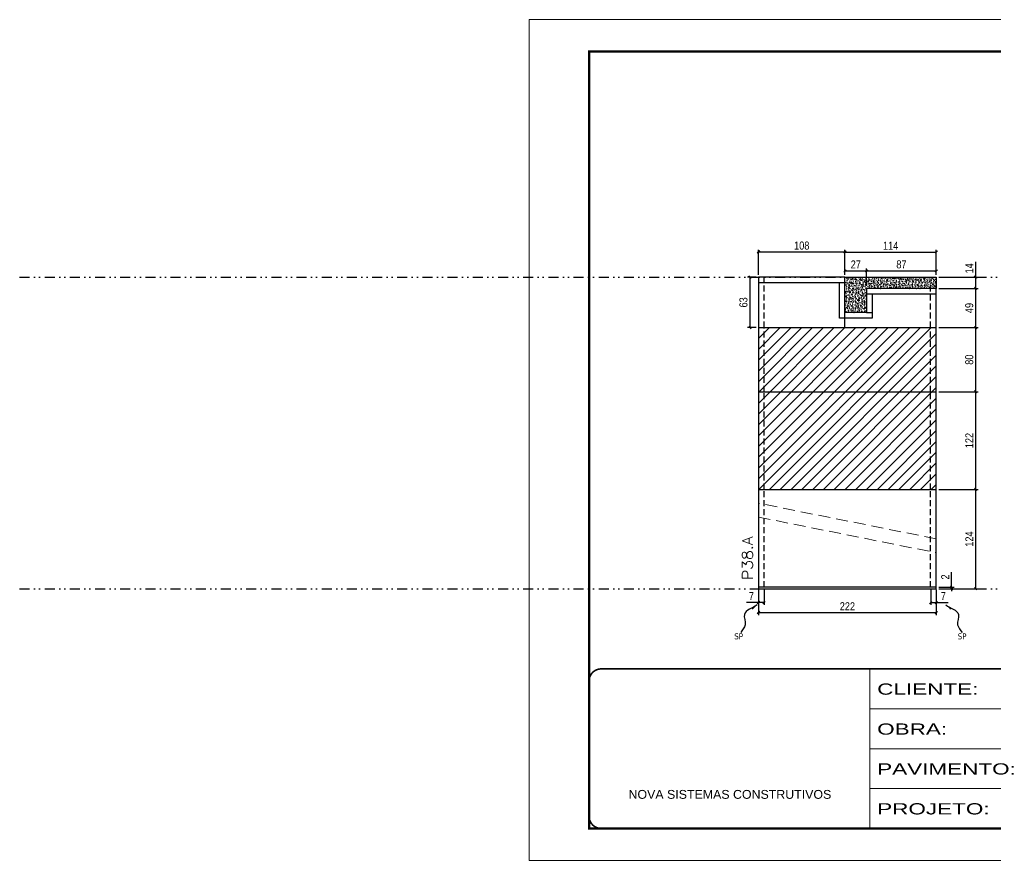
# Model space of a CAD drawing. Header units: millimetres. Extents: x 13777 to 27878, y -21631 to 6985.
# Drawn here: x 13777 to 14996, y -6700 to -5650 of the extents above; entities that cross this region are included whole.
import ezdxf

# ---------------------------------------------------------------- set-up
doc = ezdxf.new("R2010")
doc.units = ezdxf.units.MM
for name, pattern in [('CONTINUO', [0]), ('DASHED', [0.75, 0.5, -0.25]), ('DIVIDE2', [0.625, 0.25, -0.125, 0, -0.125, 0, -0.125]), ('HIDDEN', [0.375, 0.25, -0.125])]:
    doc.linetypes.add(name, pattern=pattern)
for name, color, linetype in [('COTA', 241, 'Continuous'), ('Nível', 160, 'Continuous'), ('Painéis', 200, 'Continuous'), ('SARR_2.2x7', 40, 'Continuous'), ('Sarrafo de Pressão', 42, 'HIDDEN'), ('texto', 7, 'Continuous')]:
    doc.layers.add(name, color=color, linetype=linetype)
for name, color, linetype, lineweight in [('Folhas', 255, 'Continuous', 9), ('Hachura', 251, 'Continuous', 9), ('SARRAFO DE PRESSAO', 251, 'DASHED', 9), ('Texto Seção', 7, 'Continuous', 15)]:
    doc.layers.add(name, color=color, linetype=linetype, lineweight=lineweight)
doc.styles.add('ARIAL', font='arial.ttf')
doc.styles.add('COTA TECNICA', font='techl___.ttf', dxfattribs={"height": 10})
doc.styles.add('COTA TECNICA-50', font='techl___.ttf', dxfattribs={"height": 10})
doc.styles.add('REGUA-120', font='ROMANS.shx', dxfattribs={"height": 15})
doc.styles.get("Standard").update_dxf_attribs({"font": 'arial.ttf'})
doc.styles.add('Tecnologia', font='')
doc.styles.get('Tecnologia').set_extended_font_data('Forgotten Futurist')
doc.dimstyles.new('COTA PAINEL-50', dxfattribs={"dimtxt": 10, "dimasz": 3, "dimexe": 3, "dimexo": 3, "dimgap": 3, "dimtad": 1, "dimdec": 1, "dimzin": 12, "dimdsep": 46, "dimtxsty": 'COTA TECNICA-50', "dimblk1": 'OBLIQUE', "dimblk2": 'OBLIQUE', "dimsah": 1, "dimcen": 0.9, "dimclrd": 4, "dimclre": 4, "dimclrt": 240, "dimadec": 1, "dimazin": 3, "dimtfac": 1, "dimtdec": 1, "dimtmove": 0, "dimatfit": 3, "dimfxl": 1, "dimtolj": 1, "dimtzin": 12, "dimarcsym": 0})
doc.dimstyles.new('PAINEL', dxfattribs={"dimtxt": 10, "dimasz": 3, "dimexe": 3, "dimexo": 3, "dimgap": 3, "dimtad": 1, "dimdec": 1, "dimzin": 12, "dimdsep": 46, "dimtxsty": 'COTA TECNICA', "dimblk1": 'OBLIQUE', "dimblk2": 'OBLIQUE', "dimsah": 1, "dimcen": 0.9, "dimclrd": 4, "dimclre": 4, "dimclrt": 240, "dimadec": 1, "dimazin": 3, "dimtfac": 1, "dimtdec": 1, "dimtmove": 0, "dimatfit": 3, "dimfxl": 1, "dimtolj": 1, "dimtzin": 12, "dimarcsym": 0})
doc.dimstyles.get("Standard").update_dxf_attribs({"dimtxt": 0.18, "dimasz": 0.18, "dimexe": 0.18, "dimexo": 0.0625, "dimgap": 0.09, "dimtad": 0, "dimtih": 1, "dimtoh": 1, "dimdec": 4, "dimzin": 0, "dimdsep": 46, "dimtxsty": 'Standard', "dimcen": 0.09, "dimadec": 0, "dimazin": 0, "dimtfac": 1, "dimtdec": 4, "dimtofl": 0, "dimtmove": 0, "dimatfit": 3, "dimfxl": 1, "dimtolj": 1, "dimtzin": 0, "dimarcsym": 0})

# ---------------------------------------------------------------- blocks, each defined once
blk = doc.blocks.new('9999999999')
at = {"color": 30, "linetype": 'CONTINUO'}
for p, q in [((98564.6, 34230.2), (98564.6, 34429.4)), ((98564.6, 34379.6), (99584, 34379.6)), ((98564.6, 34329.8), (99488, 34329.8)), ((99584, 34329.8), (99488, 34329.8)), ((99488, 34329.8), (99488, 34230.2)), ((98564.6, 34280), (99488, 34280))]:
    blk.add_line(p, q, dxfattribs=at)
at = {"color": 30, "linetype": 'CONTINUO', "const_width": 2}
blk.add_lwpolyline([(99584, 34230.2), (99584, 34414.4, 0.414214), (99569, 34429.4), (98229, 34429.4, 0.414214), (98214, 34414.4), (98214, 34245.2, 0.414214), (98229, 34230.2), (99584, 34230.2)], format="xyb", dxfattribs=at)
at = {"layer": 'Folhas'}
blk.add_lwpolyline([(98139, 34190.2), (99624, 34190.2), (99624, 35240.2), (98139, 35240.2)], close=True, dxfattribs=at)
at = {"layer": 'Folhas', "color": 30, "const_width": 3}
blk.add_lwpolyline([(98214, 34230.2), (99584, 34230.2), (99584, 35200.2), (98214, 35200.2)], close=True, dxfattribs=at)
at = {"color": 7, "linetype": 'Continuous', "ltscale": 5, "style": 'ARIAL'}
for s, height, p in [('SKR', 15.48, (98837.7, 34393.1)), ('LEAF LOEFGREN', 15.483, (98837.7, 34343.3)), ('3° SUBSOLO', 15.48, (98837.7, 34293.5)), ('NOVA SISTEMAS CONSTRUTIVOS', 11.059, (98263.2, 34267.2)), ('PILARES', 15.48, (98837.7, 34243.7))]:
    blk.add_text(s, height=height, dxfattribs=at).set_placement(p)
at = {"layer": 'Folhas', "color": 7, "style": 'Tecnologia', "width": 1.5}
for s, p in [('CLIENTE:', (98573.7, 34397.2)), ('OBRA:', (98573.7, 34347.3)), ('PAVIMENTO:', (98573.7, 34297.5)), ('PROJETO:', (98573.7, 34247.7))]:
    blk.add_text(s, height=14, dxfattribs=at).set_placement(p)
blk = doc.blocks.new('_Oblique')
at = {"color": 0, "linetype": 'ByBlock', "lineweight": -2}
blk.add_line((-0.5, -0.5), (0.5, 0.5), dxfattribs=at)
blk = doc.blocks.new('*D2002')
at = {"layer": 'COTA', "color": 4, "lineweight": -2, "transparency": 16777216}
for p, q in [((14700, -6361.3), (14700, -6393.2)), ((14922, -6361.3), (14922, -6393.2)), ((14922, -6390.2), (14700, -6390.2))]:
    blk.add_line(p, q, dxfattribs=at)
at = {"layer": 'Defpoints', "color": 0, "transparency": 16777216}
for p in [(14700, -6358.3), (14922, -6358.3), (14700, -6390.2)]:
    blk.add_point(p, dxfattribs=at)
at = {"layer": 'COTA', "color": 4, "lineweight": -2, "transparency": 16777216, "xscale": 3, "yscale": 3, "zscale": 3, "rotation": 180}
blk.add_blockref('_Oblique', (14700, -6390.2), dxfattribs=at)
at = {"layer": 'COTA', "color": 4, "lineweight": -2, "transparency": 16777216, "xscale": 3, "yscale": 3, "zscale": 3}
blk.add_blockref('_Oblique', (14922, -6390.2), dxfattribs=at)
at = {"layer": 'COTA', "color": 240, "transparency": 16777216, "insert": (14811, -6382.2), "char_height": 10, "attachment_point": 5, "style": 'COTA TECNICA'}
blk.add_mtext('\\A1;222', dxfattribs=at)
blk = doc.blocks.new('*D2003')
at = {"layer": 'COTA', "color": 4, "lineweight": -2, "transparency": 16777216}
for p, q in [((14915, -6361.3), (14915, -6380.6)), ((14922, -6363.3), (14922, -6380.6)), ((14915, -6377.6), (14922, -6377.6)), ((14922, -6377.6), (14936.7, -6377.6))]:
    blk.add_line(p, q, dxfattribs=at)
at = {"layer": 'Defpoints', "color": 0, "transparency": 16777216}
for p in [(14915, -6358.3), (14922, -6360.3), (14922, -6377.6)]:
    blk.add_point(p, dxfattribs=at)
at = {"layer": 'COTA', "color": 4, "lineweight": -2, "transparency": 16777216, "xscale": 3, "yscale": 3, "zscale": 3, "rotation": 180}
blk.add_blockref('_Oblique', (14915, -6377.6), dxfattribs=at)
at = {"layer": 'COTA', "color": 4, "lineweight": -2, "transparency": 16777216, "xscale": 3, "yscale": 3, "zscale": 3}
blk.add_blockref('_Oblique', (14922, -6377.6), dxfattribs=at)
at = {"layer": 'COTA', "color": 240, "transparency": 16777216, "insert": (14930.8, -6369.5), "char_height": 10, "attachment_point": 5, "style": 'COTA TECNICA-50'}
blk.add_mtext('\\A1;7', dxfattribs=at)
blk = doc.blocks.new('*D2004')
at = {"layer": 'COTA', "color": 4, "lineweight": -2, "transparency": 16777216}
for p, q in [((14707, -6361.3), (14707, -6380.6)), ((14700, -6363.3), (14700, -6380.6)), ((14700, -6377.6), (14685.2, -6377.6)), ((14707, -6377.6), (14700, -6377.6))]:
    blk.add_line(p, q, dxfattribs=at)
at = {"layer": 'Defpoints', "color": 0, "transparency": 16777216}
for p in [(14700, -6360.3), (14707, -6358.3), (14700, -6377.6)]:
    blk.add_point(p, dxfattribs=at)
at = {"layer": 'COTA', "color": 4, "lineweight": -2, "transparency": 16777216, "xscale": 3, "yscale": 3, "zscale": 3, "rotation": 180}
blk.add_blockref('_Oblique', (14700, -6377.6), dxfattribs=at)
at = {"layer": 'COTA', "color": 4, "lineweight": -2, "transparency": 16777216, "xscale": 3, "yscale": 3, "zscale": 3}
blk.add_blockref('_Oblique', (14707, -6377.6), dxfattribs=at)
at = {"layer": 'COTA', "color": 240, "transparency": 16777216, "insert": (14691.1, -6369.5), "char_height": 10, "attachment_point": 5, "style": 'COTA TECNICA-50'}
blk.add_mtext('\\A1;7', dxfattribs=at)
blk = doc.blocks.new('*D2005')
at = {"layer": 'COTA', "color": 4, "lineweight": -2, "transparency": 16777216}
for p, q in [((14941.2, -6358.3), (14941.2, -6339.5)), ((14925, -6358.3), (14944.2, -6358.3)), ((14925, -6360.3), (14944.2, -6360.3)), ((14941.2, -6360.3), (14941.2, -6358.3)), ((14941.2, -6360.3), (14941.2, -6363.3))]:
    blk.add_line(p, q, dxfattribs=at)
at = {"layer": 'Defpoints', "color": 0, "transparency": 16777216}
for p in [(14922, -6358.3), (14922, -6360.3), (14941.2, -6360.3)]:
    blk.add_point(p, dxfattribs=at)
at = {"layer": 'COTA', "color": 4, "lineweight": -2, "transparency": 16777216, "xscale": 3, "yscale": 3, "zscale": 3}
for p, rotation in [((14941.2, -6358.3), 270), ((14941.2, -6360.3), 90)]:
    blk.add_blockref('_Oblique', p, dxfattribs=dict(at, rotation=rotation))
at = {"layer": 'COTA', "color": 240, "transparency": 16777216, "insert": (14933.2, -6345.6), "char_height": 10, "attachment_point": 5, "rotation": 90, "style": 'COTA TECNICA-50'}
blk.add_mtext('\\A1;2', dxfattribs=at)
blk = doc.blocks.new('*D2006')
at = {"layer": 'COTA', "color": 4, "lineweight": -2, "transparency": 16777216}
for p, q in [((14925, -6114.3), (14974.3, -6114.3)), ((14971.3, -6236.3), (14971.3, -6114.3)), ((14925, -6236.3), (14974.3, -6236.3))]:
    blk.add_line(p, q, dxfattribs=at)
at = {"layer": 'Defpoints', "color": 0, "transparency": 16777216}
for p in [(14922, -6114.3), (14971.3, -6114.3), (14922, -6236.3)]:
    blk.add_point(p, dxfattribs=at)
at = {"layer": 'COTA', "color": 4, "lineweight": -2, "transparency": 16777216, "xscale": 3, "yscale": 3, "zscale": 3}
for p, rotation in [((14971.3, -6114.3), 90), ((14971.3, -6236.3), 270)]:
    blk.add_blockref('_Oblique', p, dxfattribs=dict(at, rotation=rotation))
at = {"layer": 'COTA', "color": 240, "transparency": 16777216, "insert": (14963.3, -6175.3), "char_height": 10, "attachment_point": 5, "rotation": 90, "style": 'COTA TECNICA-50'}
blk.add_mtext('\\A1;122', dxfattribs=at)
blk = doc.blocks.new('*D2007')
at = {"layer": 'COTA', "color": 4, "lineweight": -2, "transparency": 16777216}
for p, q in [((14925, -6034.3), (14974.3, -6034.3)), ((14971.3, -6114.3), (14971.3, -6034.3)), ((14925, -6114.3), (14974.3, -6114.3))]:
    blk.add_line(p, q, dxfattribs=at)
at = {"layer": 'Defpoints', "color": 0, "transparency": 16777216}
for p in [(14922, -6034.3), (14971.3, -6034.3), (14922, -6114.3)]:
    blk.add_point(p, dxfattribs=at)
at = {"layer": 'COTA', "color": 4, "lineweight": -2, "transparency": 16777216, "xscale": 3, "yscale": 3, "zscale": 3}
for p, rotation in [((14971.3, -6034.3), 90), ((14971.3, -6114.3), 270)]:
    blk.add_blockref('_Oblique', p, dxfattribs=dict(at, rotation=rotation))
at = {"layer": 'COTA', "color": 240, "transparency": 16777216, "insert": (14963.2, -6074.3), "char_height": 10, "attachment_point": 5, "rotation": 90, "style": 'COTA TECNICA-50'}
blk.add_mtext('\\A1;80', dxfattribs=at)
blk = doc.blocks.new('*D2008')
at = {"layer": 'COTA', "color": 4, "linetype": 'ByBlock', "lineweight": -2, "transparency": 16777216}
for p, q in [((14925, -6236.3), (14974.3, -6236.3)), ((14971.3, -6360.3), (14971.3, -6236.3)), ((14925, -6360.3), (14974.3, -6360.3))]:
    blk.add_line(p, q, dxfattribs=at)
at = {"layer": 'Defpoints', "color": 0, "linetype": 'ByBlock', "transparency": 16777216}
for p in [(14922, -6236.3), (14971.3, -6236.3), (14922, -6360.3)]:
    blk.add_point(p, dxfattribs=at)
at = {"layer": 'COTA', "color": 4, "linetype": 'ByBlock', "lineweight": -2, "transparency": 16777216, "xscale": 3, "yscale": 3, "zscale": 3}
for p, rotation in [((14971.3, -6236.3), 90), ((14971.3, -6360.3), 270)]:
    blk.add_blockref('_Oblique', p, dxfattribs=dict(at, rotation=rotation))
at = {"layer": 'COTA', "color": 240, "linetype": 'ByBlock', "transparency": 16777216, "insert": (14963.3, -6298.3), "char_height": 10, "attachment_point": 5, "rotation": 90, "style": 'COTA TECNICA'}
blk.add_mtext('\\A1;124', dxfattribs=at)
blk = doc.blocks.new('*D2009')
at = {"layer": 'COTA', "color": 4, "linetype": 'ByBlock', "lineweight": -2, "transparency": 16777216}
for p, q in [((14925, -6236.3), (14974.3, -6236.3)), ((14971.3, -6360.3), (14971.3, -6236.3)), ((14925, -6360.3), (14974.3, -6360.3))]:
    blk.add_line(p, q, dxfattribs=at)
at = {"layer": 'Defpoints', "color": 0, "linetype": 'ByBlock', "transparency": 16777216}
for p in [(14922, -6236.3), (14971.3, -6236.3), (14922, -6360.3)]:
    blk.add_point(p, dxfattribs=at)
at = {"layer": 'COTA', "color": 4, "linetype": 'ByBlock', "lineweight": -2, "transparency": 16777216, "xscale": 3, "yscale": 3, "zscale": 3}
for p, rotation in [((14971.3, -6236.3), 90), ((14971.3, -6360.3), 270)]:
    blk.add_blockref('_Oblique', p, dxfattribs=dict(at, rotation=rotation))
at = {"layer": 'COTA', "color": 240, "linetype": 'ByBlock', "transparency": 16777216, "insert": (14963.3, -6298.3), "char_height": 10, "attachment_point": 5, "rotation": 90, "style": 'COTA TECNICA'}
blk.add_mtext('\\A1;124', dxfattribs=at)
blk = doc.blocks.new('*D2010')
at = {"layer": 'COTA', "color": 4, "lineweight": -2, "transparency": 16777216}
for p, q in [((14925, -5985.3), (14974.3, -5985.3)), ((14971.3, -6034.3), (14971.3, -5985.3)), ((14925, -6034.3), (14974.3, -6034.3))]:
    blk.add_line(p, q, dxfattribs=at)
at = {"layer": 'Defpoints', "color": 0, "transparency": 16777216}
for p in [(14922, -5985.3), (14971.3, -5985.3), (14922, -6034.3)]:
    blk.add_point(p, dxfattribs=at)
at = {"layer": 'COTA', "color": 4, "lineweight": -2, "transparency": 16777216, "xscale": 3, "yscale": 3, "zscale": 3}
for p, rotation in [((14971.3, -5985.3), 90), ((14971.3, -6034.3), 270)]:
    blk.add_blockref('_Oblique', p, dxfattribs=dict(at, rotation=rotation))
at = {"layer": 'COTA', "color": 240, "transparency": 16777216, "insert": (14963.2, -6009.8), "char_height": 10, "attachment_point": 5, "rotation": 90, "style": 'COTA TECNICA'}
blk.add_mtext('\\A1;49', dxfattribs=at)
blk = doc.blocks.new('*D2011')
at = {"layer": 'COTA', "color": 4, "lineweight": -2, "transparency": 16777216}
for p, q in [((14971.3, -5971.3), (14971.3, -5952.2)), ((14925, -5971.3), (14974.3, -5971.3)), ((14971.3, -5985.3), (14971.3, -5971.3)), ((14925, -5985.3), (14974.3, -5985.3))]:
    blk.add_line(p, q, dxfattribs=at)
at = {"layer": 'Defpoints', "color": 0, "transparency": 16777216}
for p in [(14922, -5971.3), (14971.3, -5971.3), (14922, -5985.3)]:
    blk.add_point(p, dxfattribs=at)
at = {"layer": 'COTA', "color": 4, "lineweight": -2, "transparency": 16777216, "xscale": 3, "yscale": 3, "zscale": 3}
for p, rotation in [((14971.3, -5971.3), 90), ((14971.3, -5985.3), 270)]:
    blk.add_blockref('_Oblique', p, dxfattribs=dict(at, rotation=rotation))
at = {"layer": 'COTA', "color": 240, "transparency": 16777216, "insert": (14963.3, -5960.3), "char_height": 10, "attachment_point": 5, "rotation": 90, "style": 'COTA TECNICA'}
blk.add_mtext('\\A1;14', dxfattribs=at)
blk = doc.blocks.new('*D2012')
at = {"layer": 'COTA', "color": 4, "lineweight": -2, "transparency": 16777216}
for p, q in [((14697, -5971.3), (14686.4, -5971.3)), ((14689.4, -6034.3), (14689.4, -5971.3)), ((14697, -6034.3), (14686.4, -6034.3))]:
    blk.add_line(p, q, dxfattribs=at)
at = {"layer": 'Defpoints', "color": 0, "transparency": 16777216}
for p in [(14689.4, -5971.3), (14700, -5971.3), (14700, -6034.3)]:
    blk.add_point(p, dxfattribs=at)
at = {"layer": 'COTA', "color": 4, "lineweight": -2, "transparency": 16777216, "xscale": 3, "yscale": 3, "zscale": 3}
for p, rotation in [((14689.4, -5971.3), 90), ((14689.4, -6034.3), 270)]:
    blk.add_blockref('_Oblique', p, dxfattribs=dict(at, rotation=rotation))
at = {"layer": 'COTA', "color": 240, "transparency": 16777216, "insert": (14681.2, -6002.8), "char_height": 10, "attachment_point": 5, "rotation": 90, "style": 'COTA TECNICA'}
blk.add_mtext('\\A1;63', dxfattribs=at)
blk = doc.blocks.new('*D2013')
at = {"layer": 'COTA', "color": 4, "lineweight": -2, "transparency": 16777216}
for p, q in [((14700, -5968.3), (14700, -5937)), ((14808, -5940), (14700, -5940)), ((14808, -5968.3), (14808, -5937))]:
    blk.add_line(p, q, dxfattribs=at)
at = {"layer": 'Defpoints', "color": 0, "transparency": 16777216}
for p in [(14700, -5940), (14700, -5971.3), (14808, -5971.3)]:
    blk.add_point(p, dxfattribs=at)
at = {"layer": 'COTA', "color": 4, "lineweight": -2, "transparency": 16777216, "xscale": 3, "yscale": 3, "zscale": 3, "rotation": 180}
blk.add_blockref('_Oblique', (14700, -5940), dxfattribs=at)
at = {"layer": 'COTA', "color": 4, "lineweight": -2, "transparency": 16777216, "xscale": 3, "yscale": 3, "zscale": 3}
blk.add_blockref('_Oblique', (14808, -5940), dxfattribs=at)
at = {"layer": 'COTA', "color": 240, "transparency": 16777216, "insert": (14754, -5931.9), "char_height": 10, "attachment_point": 5, "style": 'COTA TECNICA'}
blk.add_mtext('\\A1;108', dxfattribs=at)
blk = doc.blocks.new('*D2014')
at = {"layer": 'COTA', "color": 4, "lineweight": -2, "transparency": 16777216}
for p, q in [((14808, -5968.3), (14808, -5960.5)), ((14808, -5963.5), (14835, -5963.5)), ((14835, -5982.3), (14835, -5960.5))]:
    blk.add_line(p, q, dxfattribs=at)
at = {"layer": 'Defpoints', "color": 0, "transparency": 16777216}
for p in [(14808, -5971.3), (14835, -5963.5), (14835, -5985.3)]:
    blk.add_point(p, dxfattribs=at)
at = {"layer": 'COTA', "color": 4, "lineweight": -2, "transparency": 16777216, "xscale": 3, "yscale": 3, "zscale": 3, "rotation": 180}
blk.add_blockref('_Oblique', (14808, -5963.5), dxfattribs=at)
at = {"layer": 'COTA', "color": 4, "lineweight": -2, "transparency": 16777216, "xscale": 3, "yscale": 3, "zscale": 3}
blk.add_blockref('_Oblique', (14835, -5963.5), dxfattribs=at)
at = {"layer": 'COTA', "color": 240, "transparency": 16777216, "insert": (14821.5, -5955.4), "char_height": 10, "attachment_point": 5, "style": 'COTA TECNICA'}
blk.add_mtext('\\A1;27', dxfattribs=at)
blk = doc.blocks.new('*D2015')
at = {"layer": 'COTA', "color": 4, "lineweight": -2, "transparency": 16777216}
for p, q in [((14835, -5982.3), (14835, -5960.5)), ((14835, -5963.5), (14922, -5963.5)), ((14922, -5968.3), (14922, -5960.5))]:
    blk.add_line(p, q, dxfattribs=at)
at = {"layer": 'Defpoints', "color": 0, "transparency": 16777216}
for p in [(14922, -5963.5), (14922, -5971.3), (14835, -5985.3)]:
    blk.add_point(p, dxfattribs=at)
at = {"layer": 'COTA', "color": 4, "lineweight": -2, "transparency": 16777216, "xscale": 3, "yscale": 3, "zscale": 3, "rotation": 180}
blk.add_blockref('_Oblique', (14835, -5963.5), dxfattribs=at)
at = {"layer": 'COTA', "color": 4, "lineweight": -2, "transparency": 16777216, "xscale": 3, "yscale": 3, "zscale": 3}
blk.add_blockref('_Oblique', (14922, -5963.5), dxfattribs=at)
at = {"layer": 'COTA', "color": 240, "transparency": 16777216, "insert": (14878.5, -5955.4), "char_height": 10, "attachment_point": 5, "style": 'COTA TECNICA'}
blk.add_mtext('\\A1;87', dxfattribs=at)
blk = doc.blocks.new('*D2016')
at = {"layer": 'COTA', "color": 4, "lineweight": -2, "transparency": 16777216}
for p, q in [((14808, -5968.3), (14808, -5937)), ((14808, -5940), (14922, -5940)), ((14922, -5968.3), (14922, -5937))]:
    blk.add_line(p, q, dxfattribs=at)
at = {"layer": 'Defpoints', "color": 0, "transparency": 16777216}
for p in [(14922, -5940), (14808, -5971.3), (14922, -5971.3)]:
    blk.add_point(p, dxfattribs=at)
at = {"layer": 'COTA', "color": 4, "lineweight": -2, "transparency": 16777216, "xscale": 3, "yscale": 3, "zscale": 3, "rotation": 180}
blk.add_blockref('_Oblique', (14808, -5940), dxfattribs=at)
at = {"layer": 'COTA', "color": 4, "lineweight": -2, "transparency": 16777216, "xscale": 3, "yscale": 3, "zscale": 3}
blk.add_blockref('_Oblique', (14922, -5940), dxfattribs=at)
at = {"layer": 'COTA', "color": 240, "transparency": 16777216, "insert": (14865, -5932), "char_height": 10, "attachment_point": 5, "style": 'COTA TECNICA'}
blk.add_mtext('\\A1;114', dxfattribs=at)

msp = doc.modelspace()

# ---------------------------------------------------------------- hatches: boundary and pattern name
at = {"layer": 'COTA'}
h = msp.add_hatch(dxfattribs=at)
h.set_pattern_fill('AR-CONC', color=256, scale=0.03)
h.set_pattern_definition([(50, (-4755, -1148.575), (5.4655401, -0.4781726), [0.5715, -6.2865]), (355, (-4755, -1148.575), (-1.0573026, 5.7317054), [0.4572, -5.0292175]), (100.451445, (-4754.5445, -1148.615), (4.4082374, 5.2535326), [0.4857003, -5.3427073]), (46.1842, (-4755, -1147.051), (8.1323712, -1.2612698), [0.85725, -9.42975]), (96.635558, (-4754.322, -1147.156), (7.122124, 7.4227837), [0.7285507, -8.0140682]), (351.18415, (-4755, -1147.051), (7.122124, 7.4227837), [0.685799, -7.543792]), (21, (-4754.238, -1147.432), (4.5484317, -3.0679559), [0.5715, -6.2865]), (326, (-4754.238, -1147.432), (1.8540609, 5.525639), [0.4572, -5.0292]), (71.451445, (-4753.859, -1147.688), (6.4024926, 2.457683), [0.4857003, -5.3426981]), (37.5, (-4755, -1148.5751), (0.0926581, 2.53665117), [0, -4.96824, 0, -5.1054, 0, -5.04825]), (7.5, (-4755, -1148.575), (2.00458988, 3.00541724), [0, -2.91084, 0, -4.85394, 0, -1.92405]), (327.5, (-4756.6993, -1148.5751), (4.06771786, -0.17186232), [0, -1.905, 0, -5.9436, 0, -7.8867]), (317.5, (-4757.4613, -1148.575), (4.44387544, 0.7627947), [0, -2.4765, 0, -3.94716, 0, -5.6007])])
h.paths.add_polyline_path([(14807.98, -6015.32), (14834.98, -6015.32), (14834.98, -5985.32), (14921.98, -5985.32), (14921.98, -5971.32), (14807.98, -5971.32)])
at = {"layer": 'Hachura', "linetype": 'ByBlock'}
h = msp.add_hatch(dxfattribs=at)
h.set_pattern_fill('ANSI31', color=256, scale=3)
h.set_pattern_definition([(45, (-4755, -1148.575), (-6.735192, 6.735192), [])])
h.paths.add_polyline_path([(14699.98, -6034.32), (14699.98, -6114.32), (14921.98, -6114.32), (14921.98, -6034.32)])
h.paths.add_polyline_path([(14699.98, -6114.32), (14699.98, -6236.32), (14921.98, -6236.32), (14921.98, -6114.32)])

# ---------------------------------------------------------------- linework, layer by layer
at = {"layer": 'COTA'}
for p, q in [((14807.98, -5971.32), (14921.98, -5971.32)), ((14921.98, -5971.32), (14921.98, -5985.32)), ((14834.98, -6015.32), (14841.98, -6015.32)), ((14841.98, -6015.32), (14841.98, -6022.32)), ((14807.98, -6022.32), (14800.98, -6022.32))]:
    msp.add_line(p, q, dxfattribs=at)
at = {"layer": 'Hachura', "linetype": 'DASHED', "ltscale": 30}
msp.add_lwpolyline([(14699.98, -6253.55), (14699.98, -6270.89), (14921.98, -6315.29), (14921.98, -6297.95), (14699.98, -6253.55)], dxfattribs=at)
at = {"layer": 'Nível', "color": 4, "linetype": 'DIVIDE2', "ltscale": 50}
for p, q in [((13777.11, -5971.32), (17483.47, -5971.32)), ((13777.11, -6360.32), (21531.15, -6360.32))]:
    msp.add_line(p, q, dxfattribs=at)
at = {"layer": 'Painéis'}
for p, q in [((14807.98, -5971.32), (14699.98, -5971.32)), ((14699.98, -5971.32), (14699.98, -6360.32)), ((14807.98, -6034.32), (14807.98, -5971.32)), ((14921.98, -5985.32), (14834.98, -5985.32)), ((14834.98, -5985.32), (14834.98, -6015.32)), ((14921.98, -6360.32), (14921.98, -5985.32)), ((14834.98, -6015.32), (14807.98, -6015.32)), ((14699.98, -6034.32), (14921.98, -6034.32)), ((14699.98, -6114.32), (14921.98, -6114.32)), ((14699.98, -6236.32), (14921.98, -6236.32)), ((14699.98, -6360.32), (14921.98, -6360.32))]:
    msp.add_line(p, q, dxfattribs=at)
msp.add_lwpolyline([(14921.98, -6358.32), (14699.98, -6358.32), (14699.98, -6360.32), (14921.98, -6360.32)], close=True, dxfattribs=at)
at = {"layer": 'SARR_2.2x7'}
for p, q in [((14807.98, -5978.32), (14699.98, -5978.32)), ((14800.98, -6022.32), (14800.98, -5978.32)), ((14921.98, -5992.32), (14834.98, -5992.32)), ((14841.98, -5992.32), (14841.98, -6015.32)), ((14841.98, -6022.32), (14807.98, -6022.32))]:
    msp.add_line(p, q, dxfattribs=at)
at = {"layer": 'Sarrafo de Pressão', "ltscale": 30}
for p, q in [((14706.98, -6034.32), (14706.98, -5971.32)), ((14914.98, -6034.32), (14914.98, -5985.32)), ((14706.98, -6114.32), (14706.98, -6034.32)), ((14914.98, -6114.32), (14914.98, -6034.32)), ((14706.98, -6236.32), (14706.98, -6114.32)), ((14914.98, -6236.32), (14914.98, -6114.32)), ((14706.98, -6358.32), (14706.98, -6236.32)), ((14914.98, -6358.32), (14914.98, -6236.32))]:
    msp.add_line(p, q, dxfattribs=at)

# ---------------------------------------------------------------- block references
at = {"layer": 'SARRAFO DE PRESSAO', "color": 6, "linetype": 'ByBlock'}
msp.add_blockref('9999999999', (-83725.51, -40889.8), dxfattribs=at)

# ---------------------------------------------------------------- texts
at = {"layer": 'texto', "color": 0, "char_height": 7.5, "attachment_point": 5}
for insert in [(14675.2, -6419.81), (14954.22, -6419.81)]:
    msp.add_mtext('{\\fTahoma|b0|i0|c0|p34;\\C4;SP}', dxfattribs=dict(at, insert=insert))
at = {"layer": 'Texto Seção', "style": 'REGUA-120', "width": 1.1}
msp.add_text('P38.A', height=13, rotation=90, dxfattribs=at).set_placement((14692.73, -6349.55))

# ---------------------------------------------------------------- dimensions: what is measured, and where the dimension line sits
at = {"layer": 'COTA'}
for base, p1, p2, dimstyle, picture, middle in [((14699.98, -5940.03), (14807.98, -5971.32), (14699.98, -5971.32), 'PAINEL', '*D2013', (14753.98, -5931.91)), ((14921.98, -5940.03), (14807.98, -5971.32), (14921.98, -5971.32), 'PAINEL', '*D2016', (14864.98, -5931.96)), ((14834.98, -5963.51), (14807.98, -5971.32), (14834.98, -5985.32), 'PAINEL', '*D2014', (14821.48, -5955.44)), ((14921.98, -6377.56), (14914.98, -6358.32), (14921.98, -6360.32), 'COTA PAINEL-50', '*D2003', (14930.84, -6369.48))]:
    dim = msp.add_linear_dim(base=base, p1=p1, p2=p2, dimstyle=dimstyle, dxfattribs=at)
    dim.commit()
    dim.dimension.update_dxf_attribs({"geometry": picture, "text_midpoint": middle})
dim = msp.add_linear_dim(base=(14921.98, -5963.51), p1=(14834.98, -5985.32), p2=(14921.98, -5971.32), dimstyle='PAINEL', override={"dimtmove": 1}, dxfattribs=at)
dim.commit()
dim.dimension.update_dxf_attribs({"geometry": '*D2015', "text_midpoint": (14878.48, -5955.41)})
for base, p1, p2, angle, dimstyle, picture, middle in [((14971.34, -5971.32), (14921.98, -5985.32), (14921.98, -5971.32), 90, 'PAINEL', '*D2011', (14963.27, -5960.26)), ((14689.45, -5971.32), (14699.98, -6034.32), (14699.98, -5971.32), 90, 'PAINEL', '*D2012', (14681.23, -6002.82)), ((14971.34, -5985.32), (14921.98, -6034.32), (14921.98, -5985.32), 90, 'PAINEL', '*D2010', (14963.24, -6009.82)), ((14971.34, -6034.32), (14921.98, -6114.32), (14921.98, -6034.32), 90, 'COTA PAINEL-50', '*D2007', (14963.22, -6074.32)), ((14971.34, -6114.32), (14921.98, -6236.32), (14921.98, -6114.32), 90, 'COTA PAINEL-50', '*D2006', (14963.28, -6175.32)), ((14699.98, -6377.56), (14706.98, -6358.32), (14699.98, -6360.32), 180, 'COTA PAINEL-50', '*D2004', (14691.11, -6369.48))]:
    dim = msp.add_linear_dim(base=base, p1=p1, p2=p2, angle=angle, dimstyle=dimstyle, dxfattribs=at)
    dim.commit()
    dim.dimension.update_dxf_attribs({"geometry": picture, "text_midpoint": middle})
at = {"layer": 'COTA', "linetype": 'ByBlock'}
for picture in ['*D2008', '*D2009']:
    dim = msp.add_aligned_dim(p1=(14921.98, -6360.32), p2=(14921.98, -6236.32), distance=-49.37, dimstyle='PAINEL', dxfattribs=at)
    dim.commit()
    dim.dimension.update_dxf_attribs({"geometry": picture, "text_midpoint": (14963.27, -6298.32)})
at = {"layer": 'COTA'}
dim = msp.add_linear_dim(base=(14941.23, -6360.32), p1=(14921.98, -6358.32), p2=(14921.98, -6360.32), angle=90, dimstyle='COTA PAINEL-50', dxfattribs=at)
dim.commit()
dim.dimension.update_dxf_attribs({"geometry": '*D2005', "text_midpoint": (14941.23, -6345.57), "dimtype": 160})
dim = msp.add_linear_dim(base=(14699.98, -6390.21), p1=(14921.98, -6358.32), p2=(14699.98, -6358.32), angle=180, dimstyle='PAINEL', override={"dimarcsym": 2}, dxfattribs=at)
dim.commit()
dim.dimension.update_dxf_attribs({"geometry": '*D2002', "text_midpoint": (14810.98, -6382.21)})

# ---------------------------------------------------------------- leaders
at = {"layer": 'COTA', "path_type": 1}
for points in [[(14698.15, -6380.5), (14682.36, -6392.33), (14683.29, -6405.34), (14677.73, -6415.12)], [(14933.81, -6380.5), (14949.59, -6392.33), (14948.67, -6405.34), (14954.22, -6415.12)]]:
    msp.add_leader(points, dimstyle='Standard', override={"dimasz": 8}, dxfattribs=at)

doc.saveas('drawing.dxf')
